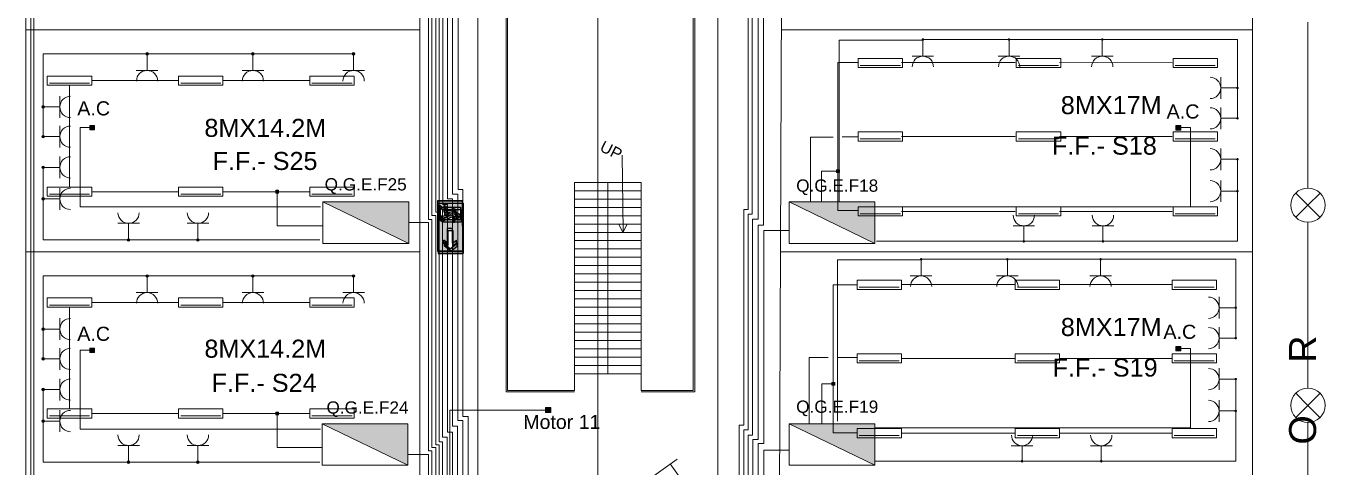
# Model space of a CAD drawing. Extents: x -17539 to 1421, y -3169 to 802964.
# Drawn here: x 319.72 to 366.54, y 312.41 to 328.31 of the extents above; entities that cross this region are included whole.
import ezdxf
from ezdxf.enums import TextEntityAlignment as Align

# ---------------------------------------------------------------- set-up
doc = ezdxf.new("R2010")
doc.units = 0
doc.header["$LTSCALE"] = 25
doc.header["$MEASUREMENT"] = 0
doc.layers.get('0').update_dxf_attribs({"lineweight": 9})
for name, color, linetype, lineweight in [('Iluminação', 10, 'Continuous', 9), ('Quadros', 50, 'Continuous', 9), ('www.cadblocksfree.com', 7, 'Continuous', 9)]:
    doc.layers.add(name, color=color, linetype=linetype, lineweight=lineweight)
doc.layers.add('Simbologia de Emergência', color=6, linetype='Continuous')
doc.layers.add('Tomadas', color=3, linetype='Continuous', lineweight=9, true_color=0x00f500)
doc.styles.add('ROMANS', font='arial.ttf')
doc.styles.get("Standard").update_dxf_attribs({"font": 'arial.ttf'})

# ---------------------------------------------------------------- blocks, each defined once
blk = doc.blocks.new('emergencia seta')
at = {"layer": 'Simbologia de Emergência'}
h = blk.add_hatch(color=98, dxfattribs=at)
h.paths.add_polyline_path([(1.001, 0.298), (0.094, 0.296), (-0.813, 0.294), (-0.811, -0.613), (1.003, -0.609)])
h.paths.add_polyline_path([(-0.131, -0.455), (-0.195, -0.52), (-0.649, -0.521), (-0.585, -0.456), (-0.585, -0.371), (-0.643, -0.371), (-0.595, -0.289), (-0.585, -0.289), (-0.587, 0.224), (-0.133, 0.225)], flags=16)
h.paths.add_polyline_path([(-0.372, -0.172, 0.038289), (-0.372, -0.171)], flags=0)
h.paths.add_polyline_path([(0.186, -0.248), (0.185, -0.067), (0.706, -0.066), (0.597, 0.07), (0.733, 0.07), (0.915, -0.156), (0.734, -0.383), (0.598, -0.383), (0.706, -0.247)], flags=16)
h.paths.add_polyline_path([(-0.349, 0.142, -1), (-0.221, 0.142, -1)], flags=0)
h.paths.add_polyline_path([(-0.188, -0.455), (-0.261, -0.455), (-0.291, -0.52), (-0.218, -0.52)], flags=16)
h.paths.add_polyline_path([(-0.3, -0.17, -0.215507), (-0.301, -0.11), (-0.263, -0.02), (-0.204, -0.069), (-0.132, -0.069), (-0.132, -0.021), (-0.187, -0.021), (-0.277, 0.054, 0.148058), (-0.294, 0.059), (-0.473, 0.059, 0.263654), (-0.498, 0.044), (-0.553, -0.048, 1), (-0.512, -0.072), (-0.462, 0.011), (-0.399, 0.011), (-0.454, -0.127, 0.095479), (-0.459, -0.154), (-0.459, -0.293), (-0.592, -0.294), (-0.635, -0.366), (-0.409, -0.366, 0.414214), (-0.386, -0.343), (-0.387, -0.173, -0.740976), (-0.372, -0.172), (-0.241, -0.446), (-0.169, -0.446)], flags=0)
for p, q in [((-0.813, 0.294), (1.001, 0.298)), ((-0.811, -0.613), (-0.813, 0.294)), ((1.001, 0.298), (1.003, -0.609)), ((1.001, 0.298), (1.001, 0.298)), ((1.001, 0.298), (1.003, -0.609)), ((1.001, 0.298), (1.001, 0.298))]:
    blk.add_line(p, q, dxfattribs=at)
at = {"layer": 'Simbologia de Emergência', "color": 7, "linetype": 'ByBlock', "lineweight": -2, "true_color": 0xffffff}
for p, q in [((1.001, 0.298), (-0.813, 0.294)), ((-0.813, 0.294), (-0.811, -0.613)), ((-0.587, 0.224), (-0.133, 0.225)), ((-0.587, 0.224), (-0.133, 0.225)), ((-0.587, 0.224), (-0.133, 0.225)), ((-0.585, -0.289), (-0.587, 0.224)), ((-0.585, -0.289), (-0.587, 0.224)), ((-0.585, -0.289), (-0.587, 0.224)), ((-0.498, 0.044), (-0.553, -0.048)), ((-0.498, 0.044), (-0.553, -0.048)), ((-0.498, 0.044), (-0.553, -0.048)), ((-0.512, -0.072), (-0.462, 0.011)), ((-0.512, -0.072), (-0.462, 0.011)), ((-0.512, -0.072), (-0.462, 0.011)), ((-0.294, 0.059), (-0.473, 0.059)), ((-0.294, 0.059), (-0.473, 0.059)), ((-0.294, 0.059), (-0.473, 0.059)), ((-0.462, 0.011), (-0.399, 0.011)), ((-0.462, 0.011), (-0.399, 0.011)), ((-0.462, 0.011), (-0.399, 0.011)), ((-0.399, 0.011), (-0.454, -0.127)), ((-0.399, 0.011), (-0.454, -0.127)), ((-0.399, 0.011), (-0.454, -0.127)), ((-0.349, 0.142), (-0.349, 0.142)), ((-0.277, 0.054), (-0.187, -0.021)), ((-0.277, 0.054), (-0.187, -0.021)), ((-0.187, -0.021), (-0.277, 0.054)), ((-0.133, 0.225), (-0.131, -0.455)), ((0.706, -0.066), (0.597, 0.07)), ((0.733, 0.07), (0.597, 0.07)), ((0.915, -0.156), (0.733, 0.07)), ((1.003, -0.609), (1.001, 0.298)), ((1.003, -0.609), (1.001, 0.298)), ((-0.585, -0.456), (-0.649, -0.521)), ((-0.585, -0.456), (-0.649, -0.521)), ((-0.649, -0.521), (-0.585, -0.456)), ((-0.595, -0.289), (-0.643, -0.371)), ((-0.595, -0.289), (-0.643, -0.371)), ((-0.643, -0.371), (-0.595, -0.289)), ((-0.585, -0.371), (-0.643, -0.371)), ((-0.585, -0.371), (-0.643, -0.371)), ((-0.585, -0.371), (-0.643, -0.371)), ((-0.592, -0.294), (-0.635, -0.366)), ((-0.592, -0.294), (-0.635, -0.366)), ((-0.592, -0.294), (-0.635, -0.366)), ((-0.409, -0.366), (-0.635, -0.366)), ((-0.409, -0.366), (-0.635, -0.366)), ((-0.635, -0.366), (-0.409, -0.366)), ((-0.585, -0.289), (-0.595, -0.289)), ((-0.585, -0.289), (-0.595, -0.289)), ((-0.595, -0.289), (-0.585, -0.289)), ((-0.459, -0.293), (-0.592, -0.294)), ((-0.459, -0.293), (-0.592, -0.294)), ((-0.459, -0.293), (-0.592, -0.294)), ((-0.585, -0.456), (-0.585, -0.371)), ((-0.585, -0.456), (-0.585, -0.371)), ((-0.585, -0.456), (-0.585, -0.371)), ((-0.459, -0.154), (-0.459, -0.293)), ((-0.459, -0.154), (-0.459, -0.293)), ((-0.459, -0.154), (-0.459, -0.293)), ((-0.387, -0.173), (-0.386, -0.343)), ((-0.387, -0.173), (-0.386, -0.343)), ((-0.386, -0.343), (-0.387, -0.173)), ((-0.372, -0.171), (-0.372, -0.172)), ((-0.372, -0.172), (-0.241, -0.446)), ((-0.372, -0.172), (-0.241, -0.446)), ((-0.372, -0.172), (-0.372, -0.172)), ((-0.372, -0.172), (-0.241, -0.446)), ((-0.263, -0.02), (-0.301, -0.11)), ((-0.263, -0.02), (-0.301, -0.11)), ((-0.301, -0.11), (-0.263, -0.02)), ((-0.3, -0.17), (-0.169, -0.446)), ((-0.3, -0.17), (-0.169, -0.446)), ((-0.169, -0.446), (-0.3, -0.17)), ((-0.291, -0.52), (-0.261, -0.455)), ((-0.291, -0.52), (-0.261, -0.455)), ((-0.261, -0.455), (-0.291, -0.52)), ((-0.263, -0.02), (-0.204, -0.069)), ((-0.263, -0.02), (-0.204, -0.069)), ((-0.263, -0.02), (-0.204, -0.069)), ((-0.263, -0.02), (-0.263, -0.02)), ((-0.188, -0.455), (-0.261, -0.455)), ((-0.188, -0.455), (-0.261, -0.455)), ((-0.188, -0.455), (-0.261, -0.455)), ((-0.169, -0.446), (-0.241, -0.446)), ((-0.169, -0.446), (-0.241, -0.446)), ((-0.241, -0.446), (-0.169, -0.446)), ((-0.218, -0.52), (-0.188, -0.455)), ((-0.218, -0.52), (-0.188, -0.455)), ((-0.218, -0.52), (-0.188, -0.455)), ((-0.204, -0.069), (-0.132, -0.069)), ((-0.204, -0.069), (-0.132, -0.069)), ((-0.204, -0.069), (-0.132, -0.069)), ((-0.131, -0.455), (-0.195, -0.52)), ((-0.131, -0.455), (-0.195, -0.52)), ((-0.131, -0.455), (-0.195, -0.52)), ((-0.188, -0.455), (-0.188, -0.455)), ((-0.187, -0.021), (-0.132, -0.021)), ((-0.187, -0.021), (-0.132, -0.021)), ((-0.132, -0.021), (-0.187, -0.021)), ((-0.132, -0.069), (-0.132, -0.021)), ((-0.131, -0.455), (-0.131, -0.455)), ((0.706, -0.066), (0.185, -0.067)), ((0.185, -0.067), (0.186, -0.248)), ((0.706, -0.247), (0.186, -0.248)), ((0.706, -0.247), (0.598, -0.383)), ((0.734, -0.383), (0.598, -0.383)), ((0.915, -0.156), (0.734, -0.383)), ((-0.811, -0.613), (1.003, -0.609)), ((-0.195, -0.52), (-0.649, -0.521)), ((-0.291, -0.52), (-0.218, -0.52))]:
    blk.add_line(p, q, dxfattribs=at)
blk.add_circle((-0.285, 0.142), 0.0645, dxfattribs=at)
blk.add_circle((-0.285, 0.142), 0.0645, dxfattribs=at)
for centre, radius, start, end in [((-0.473, 0.029), 0.0296, 90.1318, 149.2124), ((-0.473, 0.029), 0.0296, 90.1318, 149.2123), ((-0.473, 0.029), 0.0296, 90.1318, 149.2123), ((-0.285, 0.142), 0.0645, 0.1318, 180.1318), ((-0.285, 0.142), 0.0645, 180.1318, 0.1318), ((-0.294, 0.03), 0.0296, 56.444, 90.1318), ((-0.294, 0.03), 0.0296, 56.4442, 90.1318), ((-0.294, 0.03), 0.0296, 56.4442, 90.1318), ((-0.532, -0.06), 0.024, 149.2124, 329.2124), ((-0.532, -0.06), 0.024, 149.2123, 329.2123), ((-0.532, -0.06), 0.024, 149.2123, 329.2123), ((-0.387, -0.154), 0.0726, 158.3161, 180.1318), ((-0.387, -0.154), 0.0726, 158.3158, 180.1318), ((-0.387, -0.154), 0.0726, 158.3158, 180.1318), ((-0.409, -0.343), 0.0227, 270.1318, 0.1318), ((-0.409, -0.343), 0.0227, 270.1318, 0.1318), ((-0.409, -0.343), 0.0227, 270.1318, 0.1318), ((-0.379, -0.174), 0.00779, 21.0343, 167.1846), ((-0.379, -0.174), 0.00779, 21.0343, 167.1846), ((-0.379, -0.174), 0.00779, 21.0343, 167.1846), ((-0.379, -0.174), 0.00779, 21.0343, 29.8052), ((-0.234, -0.138), 0.0726, 156.7728, 205.4198), ((-0.234, -0.138), 0.0726, 156.7731, 205.4198), ((-0.234, -0.138), 0.0726, 156.7731, 205.4198)]:
    blk.add_arc(centre, radius, start, end, dxfattribs=at)
blk = doc.blocks.new('quadro eletrico')
h = blk.add_hatch(color=256)
h.dxf.hatch_style = 1
h.paths.add_polyline_path([(1.839, -0.788), (-1.457, 0.809), (-1.457, -0.788)])
blk.add_line((-1.457, 0.809), (1.839, -0.788))
blk.add_lwpolyline([(-1.457, 0.809), (1.839, 0.809), (1.839, -0.788), (-1.457, -0.788)], close=True)
blk = doc.blocks.new('Quadro')
at = {"xscale": 0.6593095434044552, "yscale": 0.6593095434044552, "zscale": 0.6593095434044552}
blk.add_blockref('quadro eletrico', (-0.091, 0.017), dxfattribs=at)
blk = doc.blocks.new('Tomada')
for p, q in [((0, 0), (-0.975, 0)), ((0, 0.632), (0, 0)), ((0, 0), (0, -0.632))]:
    blk.add_line(p, q)
blk.add_arc((0.622, 0), 0.622, 90, 270)
blk = doc.blocks.new('Iluminárias 1')
at = {"layer": 'Iluminação'}
blk.add_line((0.079, 0.079), (1.521, 0.079), dxfattribs=at)
blk.add_lwpolyline([(0, 0), (1.6, 0), (1.6, 0.332), (0, 0.332)], close=True, dxfattribs=at)
blk = doc.blocks.new('Ponto de Luz')
for q in [(-0.438, -0.436), (-0.437, 0.437), (0.438, 0.436), (0.437, -0.437)]:
    blk.add_line((0, 0), q)
blk.add_circle((0, 0), 0.618)
blk = doc.blocks.new('Caixa de Derivação')
at = {"layer": 'Iluminação'}
h = blk.add_hatch(color=256, dxfattribs=at)
h.dxf.hatch_style = 1
h.paths.add_polyline_path([(0.052, 0.051), (-0.048, 0.051), (-0.048, -0.049), (0.052, -0.049)])
blk.add_lwpolyline([(-0.048, 0.051), (0.052, 0.051), (0.052, -0.049), (-0.048, -0.049)], close=True, dxfattribs=at)

msp = doc.modelspace()

# ---------------------------------------------------------------- hatches: boundary and pattern name
at = {"layer": 'Tomadas'}
h = msp.add_hatch(color=256, dxfattribs=at)
h.dxf.hatch_style = 1
h.paths.add_polyline_path([(352.091, 327.823, 1), (351.998, 327.823, 1)])
h = msp.add_hatch(color=256, dxfattribs=at)
h.dxf.hatch_style = 1
h.paths.add_polyline_path([(355.199, 327.823, 1), (355.106, 327.823, 1)])
h = msp.add_hatch(color=256, dxfattribs=at)
h.dxf.hatch_style = 1
h.paths.add_polyline_path([(358.559, 327.823, 1), (358.466, 327.823, 1)])
h = msp.add_hatch(color=256, dxfattribs=at)
h.dxf.hatch_style = 1
h.paths.add_polyline_path([(324.087, 327.261, -1), (324.087, 327.354, -1)])
h = msp.add_hatch(color=256, dxfattribs=at)
h.dxf.hatch_style = 1
h.paths.add_polyline_path([(324.087, 327.261, -1), (324.087, 327.354, -1)])
h = msp.add_hatch(color=256, dxfattribs=at)
h.dxf.hatch_style = 1
h.paths.add_polyline_path([(324.087, 327.261, -1), (324.087, 327.354, -1)])
h = msp.add_hatch(color=256, dxfattribs=at)
h.dxf.hatch_style = 1
h.paths.add_polyline_path([(324.087, 327.261, -1), (324.087, 327.354, -1)])
h = msp.add_hatch(color=256, dxfattribs=at)
h.dxf.hatch_style = 1
h.paths.add_polyline_path([(327.898, 327.354, -1), (327.898, 327.261, -1)])
h = msp.add_hatch(color=256, dxfattribs=at)
h.dxf.hatch_style = 1
h.paths.add_polyline_path([(331.529, 327.261, -1), (331.529, 327.354, -1)])
h = msp.add_hatch(color=256, dxfattribs=at)
h.dxf.hatch_style = 1
h.paths.add_polyline_path([(331.529, 327.261, -1), (331.529, 327.354, -1)])
h = msp.add_hatch(color=256, dxfattribs=at)
h.dxf.hatch_style = 1
h.paths.add_polyline_path([(331.529, 327.261, -1), (331.529, 327.354, -1)])
h = msp.add_hatch(color=256, dxfattribs=at)
h.dxf.hatch_style = 1
h.paths.add_polyline_path([(331.529, 327.261, -1), (331.529, 327.354, -1)])
h = msp.add_hatch(color=256, dxfattribs=at)
h.dxf.hatch_style = 1
h.paths.add_polyline_path([(363.43, 326.077, 1), (363.337, 326.077, 1)])
h = msp.add_hatch(color=256, dxfattribs=at)
h.dxf.hatch_style = 1
h.paths.add_polyline_path([(320.34, 325.345, -1), (320.34, 325.438, -1)])
h = msp.add_hatch(color=256, dxfattribs=at)
h.dxf.hatch_style = 1
h.paths.add_polyline_path([(320.34, 325.345, -1), (320.34, 325.438, -1)])
h = msp.add_hatch(color=256, dxfattribs=at)
h.dxf.hatch_style = 1
h.paths.add_polyline_path([(320.34, 325.345, -1), (320.34, 325.438, -1)])
h = msp.add_hatch(color=256, dxfattribs=at)
h.dxf.hatch_style = 1
h.paths.add_polyline_path([(320.34, 325.345, -1), (320.34, 325.438, -1)])
h = msp.add_hatch(color=256, dxfattribs=at)
h.dxf.hatch_style = 1
h.paths.add_polyline_path([(363.43, 324.98, 1), (363.337, 324.98, 1)])
h = msp.add_hatch(color=256, dxfattribs=at)
h.dxf.hatch_style = 1
h.paths.add_polyline_path([(322.022, 324.718), (322.022, 324.561), (322.196, 324.561), (322.196, 324.718)])
h = msp.add_hatch(color=256, dxfattribs=at)
h.dxf.hatch_style = 1
h.paths.add_polyline_path([(322.022, 324.718), (322.022, 324.561), (322.196, 324.561), (322.196, 324.718)])
h = msp.add_hatch(color=256, dxfattribs=at)
h.dxf.hatch_style = 1
h.paths.add_polyline_path([(361.168, 324.716), (361.168, 324.559), (361.342, 324.559), (361.342, 324.716)])
h = msp.add_hatch(color=256, dxfattribs=at)
h.dxf.hatch_style = 1
h.paths.add_polyline_path([(361.168, 324.716), (361.168, 324.559), (361.342, 324.559), (361.342, 324.716)])
h = msp.add_hatch(color=256, dxfattribs=at)
h.dxf.hatch_style = 1
h.paths.add_polyline_path([(320.34, 324.272, -1), (320.34, 324.366, -1)])
h = msp.add_hatch(color=256, dxfattribs=at)
h.dxf.hatch_style = 1
h.paths.add_polyline_path([(320.34, 324.272, -1), (320.34, 324.366, -1)])
h = msp.add_hatch(color=256, dxfattribs=at)
h.dxf.hatch_style = 1
h.paths.add_polyline_path([(320.34, 324.272, -1), (320.34, 324.366, -1)])
h = msp.add_hatch(color=256, dxfattribs=at)
h.dxf.hatch_style = 1
h.paths.add_polyline_path([(320.34, 324.272, -1), (320.34, 324.366, -1)])
h = msp.add_hatch(color=256, dxfattribs=at)
h.dxf.hatch_style = 1
h.paths.add_polyline_path([(363.43, 323.503, 1), (363.337, 323.503, 1)])
h = msp.add_hatch(color=256, dxfattribs=at)
h.dxf.hatch_style = 1
h.paths.add_polyline_path([(320.34, 323.165, -1), (320.34, 323.258, -1)])
h = msp.add_hatch(color=256, dxfattribs=at)
h.dxf.hatch_style = 1
h.paths.add_polyline_path([(320.34, 323.165, -1), (320.34, 323.258, -1)])
h = msp.add_hatch(color=256, dxfattribs=at)
h.dxf.hatch_style = 1
h.paths.add_polyline_path([(320.34, 323.165, -1), (320.34, 323.258, -1)])
h = msp.add_hatch(color=256, dxfattribs=at)
h.dxf.hatch_style = 1
h.paths.add_polyline_path([(320.34, 323.165, -1), (320.34, 323.258, -1)])
h = msp.add_hatch(color=256, dxfattribs=at)
h.dxf.hatch_style = 1
h.paths.add_polyline_path([(320.34, 322.029, -1), (320.34, 322.122, -1)])
h = msp.add_hatch(color=256, dxfattribs=at)
h.dxf.hatch_style = 1
h.paths.add_polyline_path([(320.34, 322.029, -1), (320.34, 322.122, -1)])
h = msp.add_hatch(color=256, dxfattribs=at)
h.dxf.hatch_style = 1
h.paths.add_polyline_path([(320.34, 322.029, -1), (320.34, 322.122, -1)])
h = msp.add_hatch(color=256, dxfattribs=at)
h.dxf.hatch_style = 1
h.paths.add_polyline_path([(320.34, 322.029, -1), (320.34, 322.122, -1)])
h = msp.add_hatch(color=256, dxfattribs=at)
h.dxf.hatch_style = 1
h.paths.add_polyline_path([(363.43, 322.354, 1), (363.337, 322.354, 1)])
h = msp.add_hatch(color=256, dxfattribs=at)
h.dxf.hatch_style = 1
h.paths.add_polyline_path([(323.417, 320.546, -1), (323.417, 320.639, -1)])
h = msp.add_hatch(color=256, dxfattribs=at)
h.dxf.hatch_style = 1
h.paths.add_polyline_path([(323.417, 320.546, -1), (323.417, 320.639, -1)])
h = msp.add_hatch(color=256, dxfattribs=at)
h.dxf.hatch_style = 1
h.paths.add_polyline_path([(323.417, 320.546, -1), (323.417, 320.639, -1)])
h = msp.add_hatch(color=256, dxfattribs=at)
h.dxf.hatch_style = 1
h.paths.add_polyline_path([(323.417, 320.546, -1), (323.417, 320.639, -1)])
h = msp.add_hatch(color=256, dxfattribs=at)
h.dxf.hatch_style = 1
h.paths.add_polyline_path([(325.918, 320.546, -1), (325.918, 320.639, -1)])
h = msp.add_hatch(color=256, dxfattribs=at)
h.dxf.hatch_style = 1
h.paths.add_polyline_path([(325.918, 320.546, -1), (325.918, 320.639, -1)])
h = msp.add_hatch(color=256, dxfattribs=at)
h.dxf.hatch_style = 1
h.paths.add_polyline_path([(325.918, 320.546, -1), (325.918, 320.639, -1)])
h = msp.add_hatch(color=256, dxfattribs=at)
h.dxf.hatch_style = 1
h.paths.add_polyline_path([(325.918, 320.546, -1), (325.918, 320.639, -1)])
h = msp.add_hatch(color=256, dxfattribs=at)
h.dxf.hatch_style = 1
h.paths.add_polyline_path([(355.73, 320.545, 1), (355.637, 320.545, 1)])
h = msp.add_hatch(color=256, dxfattribs=at)
h.dxf.hatch_style = 1
h.paths.add_polyline_path([(358.583, 320.545, 1), (358.489, 320.545, 1)])
h = msp.add_hatch(color=256, dxfattribs=at)
h.dxf.hatch_style = 1
h.paths.add_polyline_path([(352.029, 319.897, 1), (351.936, 319.897, 1)])
h = msp.add_hatch(color=256, dxfattribs=at)
h.dxf.hatch_style = 1
h.paths.add_polyline_path([(355.137, 319.897, 1), (355.044, 319.897, 1)])
h = msp.add_hatch(color=256, dxfattribs=at)
h.dxf.hatch_style = 1
h.paths.add_polyline_path([(358.497, 319.897, 1), (358.404, 319.897, 1)])
h = msp.add_hatch(color=256, dxfattribs=at)
h.dxf.hatch_style = 1
h.paths.add_polyline_path([(324.087, 319.249, -1), (324.087, 319.342, -1)])
h = msp.add_hatch(color=256, dxfattribs=at)
h.dxf.hatch_style = 1
h.paths.add_polyline_path([(324.087, 319.249, -1), (324.087, 319.342, -1)])
h = msp.add_hatch(color=256, dxfattribs=at)
h.dxf.hatch_style = 1
h.paths.add_polyline_path([(324.087, 319.249, -1), (324.087, 319.342, -1)])
h = msp.add_hatch(color=256, dxfattribs=at)
h.dxf.hatch_style = 1
h.paths.add_polyline_path([(324.087, 319.249, -1), (324.087, 319.342, -1)])
h = msp.add_hatch(color=256, dxfattribs=at)
h.dxf.hatch_style = 1
h.paths.add_polyline_path([(327.898, 319.342, -1), (327.898, 319.249, -1)])
h = msp.add_hatch(color=256, dxfattribs=at)
h.dxf.hatch_style = 1
h.paths.add_polyline_path([(331.529, 319.249, -1), (331.529, 319.342, -1)])
h = msp.add_hatch(color=256, dxfattribs=at)
h.dxf.hatch_style = 1
h.paths.add_polyline_path([(331.529, 319.249, -1), (331.529, 319.342, -1)])
h = msp.add_hatch(color=256, dxfattribs=at)
h.dxf.hatch_style = 1
h.paths.add_polyline_path([(331.529, 319.249, -1), (331.529, 319.342, -1)])
h = msp.add_hatch(color=256, dxfattribs=at)
h.dxf.hatch_style = 1
h.paths.add_polyline_path([(331.529, 319.249, -1), (331.529, 319.342, -1)])
h = msp.add_hatch(color=256, dxfattribs=at)
h.dxf.hatch_style = 1
h.paths.add_polyline_path([(363.368, 318.151, 1), (363.275, 318.151, 1)])
h = msp.add_hatch(color=256, dxfattribs=at)
h.dxf.hatch_style = 1
h.paths.add_polyline_path([(320.34, 317.333, -1), (320.34, 317.426, -1)])
h = msp.add_hatch(color=256, dxfattribs=at)
h.dxf.hatch_style = 1
h.paths.add_polyline_path([(320.34, 317.333, -1), (320.34, 317.426, -1)])
h = msp.add_hatch(color=256, dxfattribs=at)
h.dxf.hatch_style = 1
h.paths.add_polyline_path([(320.34, 317.333, -1), (320.34, 317.426, -1)])
h = msp.add_hatch(color=256, dxfattribs=at)
h.dxf.hatch_style = 1
h.paths.add_polyline_path([(320.34, 317.333, -1), (320.34, 317.426, -1)])
h = msp.add_hatch(color=256, dxfattribs=at)
h.dxf.hatch_style = 1
h.paths.add_polyline_path([(363.368, 317.055, 1), (363.275, 317.055, 1)])
h = msp.add_hatch(color=256, dxfattribs=at)
h.dxf.hatch_style = 1
h.paths.add_polyline_path([(322.022, 316.696), (322.022, 316.54), (322.196, 316.54), (322.196, 316.696)])
h = msp.add_hatch(color=256, dxfattribs=at)
h.dxf.hatch_style = 1
h.paths.add_polyline_path([(322.022, 316.696), (322.022, 316.54), (322.196, 316.54), (322.196, 316.696)])
h = msp.add_hatch(color=256, dxfattribs=at)
h.dxf.hatch_style = 1
h.paths.add_polyline_path([(361.168, 316.75), (361.168, 316.593), (361.342, 316.593), (361.342, 316.75)])
h = msp.add_hatch(color=256, dxfattribs=at)
h.dxf.hatch_style = 1
h.paths.add_polyline_path([(361.168, 316.75), (361.168, 316.593), (361.342, 316.593), (361.342, 316.75)])
h = msp.add_hatch(color=256, dxfattribs=at)
h.dxf.hatch_style = 1
h.paths.add_polyline_path([(320.34, 316.26, -1), (320.34, 316.353, -1)])
h = msp.add_hatch(color=256, dxfattribs=at)
h.dxf.hatch_style = 1
h.paths.add_polyline_path([(320.34, 316.26, -1), (320.34, 316.353, -1)])
h = msp.add_hatch(color=256, dxfattribs=at)
h.dxf.hatch_style = 1
h.paths.add_polyline_path([(320.34, 316.26, -1), (320.34, 316.353, -1)])
h = msp.add_hatch(color=256, dxfattribs=at)
h.dxf.hatch_style = 1
h.paths.add_polyline_path([(320.34, 316.26, -1), (320.34, 316.353, -1)])
h = msp.add_hatch(color=256, dxfattribs=at)
h.dxf.hatch_style = 1
h.paths.add_polyline_path([(363.368, 315.577, 1), (363.275, 315.577, 1)])
h = msp.add_hatch(color=256, dxfattribs=at)
h.dxf.hatch_style = 1
h.paths.add_polyline_path([(320.34, 315.153, -1), (320.34, 315.246, -1)])
h = msp.add_hatch(color=256, dxfattribs=at)
h.dxf.hatch_style = 1
h.paths.add_polyline_path([(320.34, 315.153, -1), (320.34, 315.246, -1)])
h = msp.add_hatch(color=256, dxfattribs=at)
h.dxf.hatch_style = 1
h.paths.add_polyline_path([(320.34, 315.153, -1), (320.34, 315.246, -1)])
h = msp.add_hatch(color=256, dxfattribs=at)
h.dxf.hatch_style = 1
h.paths.add_polyline_path([(320.34, 315.153, -1), (320.34, 315.246, -1)])
h = msp.add_hatch(color=256, dxfattribs=at)
h.dxf.hatch_style = 1
h.paths.add_polyline_path([(338.439, 314.559), (338.439, 314.379), (338.639, 314.379), (338.639, 314.559)])
h = msp.add_hatch(color=256, dxfattribs=at)
h.dxf.hatch_style = 1
h.paths.add_polyline_path([(363.368, 314.428, 1), (363.275, 314.428, 1)])
h = msp.add_hatch(color=256, dxfattribs=at)
h.dxf.hatch_style = 1
h.paths.add_polyline_path([(320.34, 314.017, -1), (320.34, 314.11, -1)])
h = msp.add_hatch(color=256, dxfattribs=at)
h.dxf.hatch_style = 1
h.paths.add_polyline_path([(320.34, 314.017, -1), (320.34, 314.11, -1)])
h = msp.add_hatch(color=256, dxfattribs=at)
h.dxf.hatch_style = 1
h.paths.add_polyline_path([(320.34, 314.017, -1), (320.34, 314.11, -1)])
h = msp.add_hatch(color=256, dxfattribs=at)
h.dxf.hatch_style = 1
h.paths.add_polyline_path([(320.34, 314.017, -1), (320.34, 314.11, -1)])
h = msp.add_hatch(color=256, dxfattribs=at)
h.dxf.hatch_style = 1
h.paths.add_polyline_path([(323.417, 312.534, -1), (323.417, 312.627, -1)])
h = msp.add_hatch(color=256, dxfattribs=at)
h.dxf.hatch_style = 1
h.paths.add_polyline_path([(323.417, 312.534, -1), (323.417, 312.627, -1)])
h = msp.add_hatch(color=256, dxfattribs=at)
h.dxf.hatch_style = 1
h.paths.add_polyline_path([(323.417, 312.534, -1), (323.417, 312.627, -1)])
h = msp.add_hatch(color=256, dxfattribs=at)
h.dxf.hatch_style = 1
h.paths.add_polyline_path([(323.417, 312.534, -1), (323.417, 312.627, -1)])
h = msp.add_hatch(color=256, dxfattribs=at)
h.dxf.hatch_style = 1
h.paths.add_polyline_path([(325.918, 312.534, -1), (325.918, 312.627, -1)])
h = msp.add_hatch(color=256, dxfattribs=at)
h.dxf.hatch_style = 1
h.paths.add_polyline_path([(325.918, 312.534, -1), (325.918, 312.627, -1)])
h = msp.add_hatch(color=256, dxfattribs=at)
h.dxf.hatch_style = 1
h.paths.add_polyline_path([(325.918, 312.534, -1), (325.918, 312.627, -1)])
h = msp.add_hatch(color=256, dxfattribs=at)
h.dxf.hatch_style = 1
h.paths.add_polyline_path([(325.918, 312.534, -1), (325.918, 312.627, -1)])
h = msp.add_hatch(color=256, dxfattribs=at)
h.dxf.hatch_style = 1
h.paths.add_polyline_path([(355.668, 312.619, 1), (355.575, 312.619, 1)])
h = msp.add_hatch(color=256, dxfattribs=at)
h.dxf.hatch_style = 1
h.paths.add_polyline_path([(358.52, 312.619, 1), (358.427, 312.619, 1)])

# ---------------------------------------------------------------- linework, layer by layer
at = {"layer": 'Iluminação'}
for p, q in [((319.892, 351.74), (319.892, 286.789)), ((320.008, 351.648), (320.008, 286.936)), ((336, 308.907), (336, 328.77)), ((340.33, 308.907), (340.33, 328.77)), ((344.66, 308.907), (344.66, 328.77)), ((365.921, 322.467), (365.921, 328.451)), ((348.983, 321.652), (348.983, 326.989)), ((348.983, 326.989), (349.712, 326.989)), ((355.375, 326.993), (351.275, 326.993)), ((361.025, 326.984), (356.975, 326.993)), ((322.09, 326.341), (325.22, 326.341)), ((326.82, 326.341), (329.95, 326.341)), ((321.286, 322.502), (321.286, 326.17)), ((348.103, 324.303), (347.998, 324.303)), ((347.998, 324.303), (347.998, 321.968)), ((348.808, 324.303), (348.103, 324.303)), ((349.712, 324.311), (349.137, 324.311)), ((355.375, 324.319), (351.275, 324.319)), ((361.025, 324.319), (356.975, 324.319)), ((348.983, 323.078), (348.39, 323.078)), ((348.39, 323.078), (348.39, 321.968)), ((325.22, 322.335), (322.09, 322.335)), ((329.95, 322.335), (326.82, 322.335)), ((328.773, 321.108), (328.773, 322.335)), ((328.773, 322.335), (329.95, 322.335)), ((349.712, 321.652), (348.983, 321.652)), ((351.275, 321.622), (355.375, 321.622)), ((356.975, 321.622), (361.025, 321.622)), ((365.921, 315.247), (365.921, 321.231)), ((330.425, 321.108), (328.773, 321.108)), ((348.815, 313.644), (348.815, 318.98)), ((348.815, 318.98), (349.675, 318.98)), ((355.375, 318.993), (351.275, 318.993)), ((361.025, 318.984), (356.975, 318.993)), ((321.286, 314.502), (321.286, 318.17)), ((322.09, 318.341), (325.22, 318.341)), ((326.82, 318.341), (329.95, 318.341)), ((348.628, 316.355), (347.95, 316.355)), ((347.95, 316.355), (347.95, 313.968)), ((349.675, 316.355), (348.98, 316.355)), ((355.375, 316.319), (351.275, 316.319)), ((361.025, 316.319), (356.975, 316.319)), ((348.4, 313.968), (348.4, 315.408)), ((348.4, 315.408), (348.815, 315.408)), ((325.22, 314.335), (322.09, 314.335)), ((329.95, 314.335), (326.82, 314.335)), ((328.773, 313.108), (328.773, 314.335)), ((328.773, 314.335), (329.95, 314.335)), ((365.921, 308.027), (365.921, 314.011)), ((349.675, 313.644), (348.815, 313.644)), ((351.275, 313.622), (355.375, 313.622)), ((356.975, 313.622), (361.025, 313.622)), ((330.394, 313.108), (328.773, 313.108))]:
    msp.add_line(p, q, dxfattribs=at)
at = {"layer": 'Quadros'}
for p, q in [((335.096, 322.248), (335.096, 329.791)), ((335.291, 322.418), (335.291, 329.954)), ((345.743, 321.692), (345.743, 329.634)), ((334.497, 321.596), (334.497, 329.165)), ((334.617, 321.707), (334.617, 329.302)), ((334.743, 321.869), (334.743, 329.432)), ((334.912, 322.08), (334.912, 329.598)), ((345.887, 321.523), (345.887, 329.48)), ((346.104, 321.342), (346.104, 329.194)), ((334.228, 321.335), (334.228, 328.908)), ((334.343, 321.479), (334.343, 329.024)), ((346.304, 321.125), (346.304, 328.98)), ((335.288, 322.248), (335.096, 322.248)), ((335.288, 314.087), (335.288, 322.248)), ((335.467, 322.418), (335.291, 322.418)), ((335.467, 314.227), (335.467, 322.418)), ((334.736, 321.707), (334.617, 321.707)), ((334.736, 313.587), (334.736, 321.707)), ((334.91, 321.869), (334.743, 321.869)), ((334.91, 313.666), (334.91, 321.869)), ((335.097, 322.08), (334.912, 322.08)), ((335.097, 313.878), (335.097, 322.08)), ((345.587, 313.915), (345.587, 321.692)), ((345.587, 321.692), (345.743, 321.692)), ((334.142, 321.222), (333.517, 321.222)), ((334.142, 321.222), (334.23, 321.222)), ((334.346, 321.335), (334.228, 321.335)), ((334.23, 312.991), (334.23, 321.222)), ((334.492, 321.479), (334.343, 321.479)), ((334.346, 313.113), (334.346, 321.335)), ((334.492, 313.208), (334.492, 321.479)), ((334.617, 321.596), (334.497, 321.596)), ((334.617, 313.317), (334.617, 321.596)), ((345.745, 313.744), (345.745, 321.523)), ((345.745, 321.523), (345.887, 321.523)), ((345.9, 313.553), (345.9, 321.342)), ((345.9, 321.342), (346.104, 321.342)), ((346.106, 313.403), (346.106, 321.125)), ((346.106, 321.125), (346.304, 321.125)), ((346.313, 313.255), (346.313, 320.936)), ((346.313, 320.936), (347.221, 320.936)), ((335.657, 314.227), (335.467, 314.227)), ((335.657, 306.293), (335.657, 314.227)), ((335.277, 313.878), (335.097, 313.878)), ((335.277, 305.979), (335.277, 313.878)), ((335.469, 314.087), (335.288, 314.087)), ((335.469, 306.123), (335.469, 314.087)), ((345.429, 306.154), (345.429, 313.915)), ((345.429, 313.915), (345.587, 313.915)), ((345.593, 305.983), (345.593, 313.744)), ((345.593, 313.744), (345.745, 313.744)), ((334.736, 313.317), (334.617, 313.317)), ((334.735, 313.48), (334.736, 313.587)), ((334.904, 313.48), (334.735, 313.48)), ((334.743, 305.686), (334.736, 313.317)), ((334.904, 305.619), (334.904, 313.48)), ((335.087, 313.666), (334.91, 313.666)), ((335.087, 305.77), (335.087, 313.666)), ((345.752, 305.81), (345.752, 313.553)), ((345.752, 313.553), (345.9, 313.553)), ((345.912, 313.337), (345.912, 313.403)), ((345.912, 313.403), (346.106, 313.403)), ((345.912, 305.672), (345.912, 313.337)), ((346.106, 305.507), (346.106, 313.255)), ((346.106, 313.255), (346.313, 313.255)), ((333.487, 312.86), (334.23, 312.86)), ((334.215, 305.024), (334.23, 312.86)), ((334.346, 312.991), (334.23, 312.991)), ((334.489, 313.113), (334.346, 313.113)), ((334.346, 305.152), (334.346, 312.991)), ((334.489, 305.262), (334.489, 313.113)), ((334.618, 313.208), (334.492, 313.208)), ((334.618, 305.354), (334.618, 313.208)), ((346.317, 305.265), (346.317, 313.01)), ((346.317, 313.01), (347.221, 313.01))]:
    msp.add_line(p, q, dxfattribs=at)
at = {"layer": 'Tomadas'}
for p, q in [((349.033, 321.982), (349.033, 327.8)), ((349.033, 327.8), (352.04, 327.8)), ((363.384, 327.823), (352.045, 327.823)), ((363.384, 324.983), (363.384, 327.823)), ((320.34, 327.307), (331.529, 327.307)), ((320.34, 327.307), (320.34, 324.312)), ((321.679, 321.792), (321.679, 324.646)), ((321.679, 324.646), (322.095, 324.646)), ((361.685, 324.644), (361.269, 324.644)), ((361.685, 321.79), (361.685, 324.644)), ((320.34, 320.593), (320.34, 323.211)), ((320.34, 320.593), (320.34, 323.211)), ((320.34, 320.593), (320.34, 323.211)), ((320.34, 320.593), (320.34, 323.211)), ((363.384, 320.545), (363.384, 323.482)), ((330.336, 321.792), (321.679, 321.792)), ((350.304, 321.79), (361.685, 321.79)), ((328.084, 320.593), (320.34, 320.593)), ((328.084, 320.593), (320.34, 320.593)), ((328.084, 320.593), (320.34, 320.593)), ((330.314, 320.593), (320.34, 320.593)), ((350.379, 320.545), (363.384, 320.545)), ((348.971, 314.056), (348.971, 319.874)), ((348.971, 319.874), (351.977, 319.874)), ((363.322, 319.897), (351.982, 319.897)), ((363.322, 317.057), (363.322, 319.897)), ((320.34, 319.295), (331.529, 319.295)), ((320.34, 319.295), (320.34, 316.3)), ((321.679, 313.77), (321.679, 316.624)), ((321.679, 316.624), (322.095, 316.624)), ((361.685, 316.677), (361.269, 316.677)), ((361.685, 313.824), (361.685, 316.677)), ((363.322, 312.619), (363.322, 315.556)), ((320.34, 312.581), (320.34, 315.199)), ((320.34, 312.581), (320.34, 315.199)), ((320.34, 312.581), (320.34, 315.199)), ((320.34, 312.581), (320.34, 315.199)), ((338.511, 314.461), (334.993, 314.461)), ((334.993, 314.461), (334.993, 295.083)), ((330.336, 313.77), (321.679, 313.77)), ((350.304, 313.824), (361.685, 313.824)), ((328.084, 312.581), (320.34, 312.581)), ((328.084, 312.581), (320.34, 312.581)), ((328.084, 312.581), (320.34, 312.581)), ((330.314, 312.581), (320.34, 312.581)), ((350.317, 312.619), (363.322, 312.619))]:
    msp.add_line(p, q, dxfattribs=at)
for points in [[(322.022, 324.718), (322.196, 324.718), (322.196, 324.561), (322.022, 324.561)], [(322.022, 324.718), (322.196, 324.718), (322.196, 324.561), (322.022, 324.561)], [(361.342, 324.716), (361.168, 324.716), (361.168, 324.559), (361.342, 324.559)], [(361.342, 324.716), (361.168, 324.716), (361.168, 324.559), (361.342, 324.559)], [(322.022, 316.696), (322.196, 316.696), (322.196, 316.54), (322.022, 316.54)], [(322.022, 316.696), (322.196, 316.696), (322.196, 316.54), (322.022, 316.54)], [(361.342, 316.75), (361.168, 316.75), (361.168, 316.593), (361.342, 316.593)], [(361.342, 316.75), (361.168, 316.75), (361.168, 316.593), (361.342, 316.593)], [(338.439, 314.559), (338.639, 314.559), (338.639, 314.379), (338.439, 314.379)]]:
    msp.add_lwpolyline(points, close=True, dxfattribs=at)
for centre in [(324.087, 327.307), (324.087, 327.307), (324.087, 327.307), (324.087, 327.307), (327.898, 327.307), (331.529, 327.307), (331.529, 327.307), (331.529, 327.307), (331.529, 327.307), (320.34, 325.391), (320.34, 325.391), (320.34, 325.391), (320.34, 325.391), (320.34, 324.319), (320.34, 324.319), (320.34, 324.319), (320.34, 324.319), (320.34, 323.212), (320.34, 323.212), (320.34, 323.212), (320.34, 323.212), (320.34, 322.076), (320.34, 322.076), (320.34, 322.076), (320.34, 322.076), (323.417, 320.593), (323.417, 320.593), (323.417, 320.593), (323.417, 320.593), (325.918, 320.593), (325.918, 320.593), (325.918, 320.593), (325.918, 320.593), (324.087, 319.295), (324.087, 319.295), (324.087, 319.295), (324.087, 319.295), (327.898, 319.295), (331.529, 319.295), (331.529, 319.295), (331.529, 319.295), (331.529, 319.295), (320.34, 317.379), (320.34, 317.379), (320.34, 317.379), (320.34, 317.379), (320.34, 316.307), (320.34, 316.307), (320.34, 316.307), (320.34, 316.307), (320.34, 315.2), (320.34, 315.2), (320.34, 315.2), (320.34, 315.2), (320.34, 314.064), (320.34, 314.064), (320.34, 314.064), (320.34, 314.064), (323.417, 312.581), (323.417, 312.581), (323.417, 312.581), (323.417, 312.581), (325.918, 312.581), (325.918, 312.581), (325.918, 312.581), (325.918, 312.581)]:
    msp.add_circle(centre, 0.0466, dxfattribs=at)
at = {"layer": 'www.cadblocksfree.com'}
for p, q in [((319.721, 266.169), (319.721, 411.369)), ((337.021, 315.119), (337.021, 373.1)), ((337.071, 315.169), (337.071, 372.852)), ((343.771, 365.313), (343.771, 315.169)), ((343.821, 365.342), (343.821, 315.119)), ((347.108, 363.677), (346.809, 296.169)), ((363.921, 363.634), (363.921, 266.169)), ((333.921, 296.169), (333.921, 344.169)), ((333.921, 328.169), (319.721, 328.169)), ((319.721, 328.169), (319.721, 326.217)), ((319.721, 328.169), (321.267, 328.169)), ((363.921, 328.169), (346.958, 328.169)), ((341.245, 320.927), (341.21, 323.654)), ((339.489, 322.669), (339.489, 315.169)), ((341.889, 322.669), (339.489, 322.669)), ((340.689, 322.669), (340.689, 315.769)), ((341.889, 322.669), (341.889, 315.169)), ((341.889, 322.369), (339.489, 322.369)), ((341.889, 322.069), (339.489, 322.069)), ((341.889, 321.769), (339.489, 321.769)), ((341.889, 321.469), (339.489, 321.469)), ((341.889, 321.169), (339.489, 321.169)), ((341.889, 320.869), (339.489, 320.869)), ((341.236, 320.863), (341.082, 321.161)), ((341.236, 320.863), (341.383, 321.165)), ((341.889, 320.569), (339.489, 320.569)), ((341.889, 320.269), (339.489, 320.269)), ((333.921, 320.169), (319.721, 320.169)), ((341.889, 319.969), (339.489, 319.969)), ((363.921, 320.169), (346.921, 320.169)), ((341.889, 319.669), (339.489, 319.669)), ((341.889, 319.369), (339.489, 319.369)), ((341.889, 319.069), (339.489, 319.069)), ((341.889, 318.769), (339.489, 318.769)), ((341.889, 318.469), (339.489, 318.469)), ((341.889, 318.169), (339.489, 318.169)), ((341.889, 317.869), (339.489, 317.869)), ((341.889, 317.569), (339.489, 317.569)), ((341.889, 317.269), (339.489, 317.269)), ((341.889, 316.969), (339.489, 316.969)), ((341.889, 316.669), (339.489, 316.669)), ((341.889, 316.369), (339.489, 316.369)), ((341.889, 316.069), (339.489, 316.069)), ((341.889, 315.769), (339.489, 315.769)), ((337.021, 315.119), (339.489, 315.119)), ((337.071, 315.169), (339.489, 315.169)), ((341.889, 315.169), (343.771, 315.169)), ((341.889, 315.119), (343.821, 315.119)), ((343.187, 312.694), (338.107, 309.058)), ((344.339, 310.567), (342.943, 312.519))]:
    msp.add_line(p, q, dxfattribs=at)

# ---------------------------------------------------------------- block references
at = {"layer": 'Iluminação'}
for name, p in [('Iluminárias 1', (349.712, 326.81)), ('Iluminárias 1', (355.412, 326.81)), ('Iluminárias 1', (361.062, 326.81)), ('Iluminárias 1', (349.712, 324.16)), ('Iluminárias 1', (355.412, 324.16)), ('Iluminárias 1', (361.062, 324.16)), ('Caixa de Derivação', (348.983, 323.078)), ('Caixa de Derivação', (328.773, 322.335)), ('Iluminárias 1', (349.712, 321.46)), ('Iluminárias 1', (355.412, 321.46)), ('Iluminárias 1', (361.062, 321.46)), ('Iluminárias 1', (349.675, 318.81)), ('Iluminárias 1', (355.375, 318.81)), ('Iluminárias 1', (361.025, 318.81)), ('Iluminárias 1', (349.675, 316.16)), ('Iluminárias 1', (355.375, 316.16)), ('Iluminárias 1', (361.025, 316.16)), ('Caixa de Derivação', (348.815, 315.408)), ('Caixa de Derivação', (328.773, 314.335)), ('Iluminárias 1', (349.675, 313.46)), ('Iluminárias 1', (355.375, 313.46)), ('Iluminárias 1', (361.025, 313.46))]:
    msp.add_blockref(name, p, dxfattribs=at)
at = {"layer": 'Iluminação', "xscale": -1}
for p in [(322.09, 326.17), (326.82, 326.17), (331.55, 326.17), (322.09, 322.17), (326.82, 322.17), (331.55, 322.17), (322.09, 318.17), (326.82, 318.17), (331.55, 318.17), (322.09, 314.17), (326.82, 314.17), (331.55, 314.17)]:
    msp.add_blockref('Iluminárias 1', p, dxfattribs=at)
at = {"layer": 'Iluminação', "rotation": 89.99999999999999}
for p in [(365.921, 321.849), (365.921, 314.629)]:
    msp.add_blockref('Ponto de Luz', p, dxfattribs=at)
at = {"layer": 'Quadros', "xscale": 1.422900023054062, "yscale": 1.422900023054062, "zscale": 1.422900023054062, "rotation": 180}
for p in [(332.021, 321.252), (348.817, 321.252), (331.99, 313.252), (348.817, 313.252)]:
    msp.add_blockref('Quadro', p, dxfattribs=at)
at = {"layer": 'Simbologia de Emergência', "rotation": 270}
for p in [(335.162, 321.189), (335.185, 321.104)]:
    msp.add_blockref('emergencia seta', p, dxfattribs=at)
at = {"layer": 'Tomadas', "yscale": 0.6170314054757464, "zscale": 0.6170314054757464}
for p, xscale, rotation in [((352.044, 327.221), 0.6170314054757464, 269.9999999999999), ((355.153, 327.221), 0.6170314054757464, 269.9999999999999), ((358.512, 327.221), 0.6170314054757464, 269.9999999999999), ((324.087, 326.706), -0.6170314054757464, 90), ((324.087, 326.706), -0.6170314054757464, 90), ((324.087, 326.706), -0.6170314054757464, 90), ((324.087, 326.706), -0.6170314054757464, 90), ((327.898, 326.706), -0.6170314054757464, 90), ((331.529, 326.706), -0.6170314054757464, 90), ((331.529, 326.706), -0.6170314054757464, 90), ((331.529, 326.706), -0.6170314054757464, 90), ((331.529, 326.706), -0.6170314054757464, 90), ((362.782, 326.077), 0.6170314054757464, 180), ((320.941, 325.391), -0.6170314054757464, 180), ((320.941, 325.391), -0.6170314054757464, 180), ((320.941, 325.391), -0.6170314054757464, 180), ((320.941, 325.391), -0.6170314054757464, 180), ((362.782, 324.98), 0.6170314054757464, 180), ((320.941, 324.319), -0.6170314054757464, 180), ((320.941, 324.319), -0.6170314054757464, 180), ((320.941, 324.319), -0.6170314054757464, 180), ((320.941, 324.319), -0.6170314054757464, 180), ((320.941, 323.212), -0.6170314054757464, 180), ((320.941, 323.212), -0.6170314054757464, 180), ((320.941, 323.212), -0.6170314054757464, 180), ((320.941, 323.212), -0.6170314054757464, 180), ((362.782, 323.503), 0.6170314054757464, 180), ((362.782, 322.354), 0.6170314054757464, 180), ((320.941, 322.076), -0.6170314054757464, 180), ((320.941, 322.076), -0.6170314054757464, 180), ((320.941, 322.076), -0.6170314054757464, 180), ((320.941, 322.076), -0.6170314054757464, 180), ((323.417, 321.194), -0.6170314054757464, 270), ((323.417, 321.194), -0.6170314054757464, 270), ((323.417, 321.194), -0.6170314054757464, 270), ((323.417, 321.194), -0.6170314054757464, 270), ((325.918, 321.194), -0.6170314054757464, 270), ((325.918, 321.194), -0.6170314054757464, 270), ((325.918, 321.194), -0.6170314054757464, 270), ((325.918, 321.194), -0.6170314054757464, 270), ((355.684, 321.103), 0.6170314054757464, 90), ((358.536, 321.103), 0.6170314054757464, 90), ((351.982, 319.295), 0.6170314054757464, 269.9999999999999), ((355.091, 319.295), 0.6170314054757464, 269.9999999999999), ((358.45, 319.295), 0.6170314054757464, 269.9999999999999), ((324.087, 318.694), -0.6170314054757464, 90), ((324.087, 318.694), -0.6170314054757464, 90), ((324.087, 318.694), -0.6170314054757464, 90), ((324.087, 318.694), -0.6170314054757464, 90), ((327.898, 318.694), -0.6170314054757464, 90), ((331.529, 318.694), -0.6170314054757464, 90), ((331.529, 318.694), -0.6170314054757464, 90), ((331.529, 318.694), -0.6170314054757464, 90), ((331.529, 318.694), -0.6170314054757464, 90), ((362.72, 318.151), 0.6170314054757464, 180), ((320.941, 317.379), -0.6170314054757464, 180), ((320.941, 317.379), -0.6170314054757464, 180), ((320.941, 317.379), -0.6170314054757464, 180), ((320.941, 317.379), -0.6170314054757464, 180), ((362.72, 317.055), 0.6170314054757464, 180), ((320.941, 316.307), -0.6170314054757464, 180), ((320.941, 316.307), -0.6170314054757464, 180), ((320.941, 316.307), -0.6170314054757464, 180), ((320.941, 316.307), -0.6170314054757464, 180), ((320.941, 315.2), -0.6170314054757464, 180), ((320.941, 315.2), -0.6170314054757464, 180), ((320.941, 315.2), -0.6170314054757464, 180), ((320.941, 315.2), -0.6170314054757464, 180), ((362.72, 315.577), 0.6170314054757464, 180), ((362.72, 314.428), 0.6170314054757464, 180), ((320.941, 314.064), -0.6170314054757464, 180), ((320.941, 314.064), -0.6170314054757464, 180), ((320.941, 314.064), -0.6170314054757464, 180), ((320.941, 314.064), -0.6170314054757464, 180), ((323.417, 313.182), -0.6170314054757464, 270), ((323.417, 313.182), -0.6170314054757464, 270), ((323.417, 313.182), -0.6170314054757464, 270), ((323.417, 313.182), -0.6170314054757464, 270), ((325.918, 313.182), -0.6170314054757464, 270), ((325.918, 313.182), -0.6170314054757464, 270), ((325.918, 313.182), -0.6170314054757464, 270), ((325.918, 313.182), -0.6170314054757464, 270), ((355.622, 313.177), 0.6170314054757464, 90), ((358.474, 313.177), 0.6170314054757464, 90)]:
    msp.add_blockref('Tomada', p, dxfattribs=dict(at, xscale=xscale, rotation=rotation))

# ---------------------------------------------------------------- texts
at = {"layer": 'Quadros', "char_height": 0.4429, "width": 3.46617, "attachment_point": 1}
for s, insert in [('Q.G.E.F25', (330.485, 322.822)), ('Q.G.E.F18', (347.48, 322.776)), ('Q.G.E.F24', (330.551, 314.775)), ('Q.G.E.F19', (347.48, 314.804))]:
    msp.add_mtext(s, dxfattribs=dict(at, insert=insert))
at = {"layer": 'Tomadas', "char_height": 0.5082, "width": 1.05584, "attachment_point": 1}
for insert in [(321.569, 325.595), (360.829, 325.481), (321.569, 317.465), (360.714, 317.537)]:
    msp.add_mtext('A.C', dxfattribs=dict(at, insert=insert))
at = {"layer": 'Tomadas', "insert": (337.644, 314.284), "char_height": 0.50448, "attachment_point": 1}
msp.add_mtext_dynamic_manual_height_columns('\\pxt0;Motor 11', width=2.87889, gutter_width=2.522, heights=[0.433], dxfattribs=at)
at = {"layer": 'www.cadblocksfree.com', "style": 'ROMANS'}
for s, p in [('8MX17M', (357.016, 325.781)), ('8MX14.2M', (326.151, 324.961)), ('F.F.- S18', (356.693, 324.319)), ('F.F.- S25', (326.444, 323.768)), ('8MX17M', (357.016, 317.781)), ('8MX14.2M', (326.151, 316.999)), ('F.F.- S19', (356.724, 316.319)), ('F.F.- S24', (326.413, 315.768))]:
    msp.add_text(s, height=0.65, dxfattribs=at).set_placement(p, align=Align.TOP_LEFT)
for s, height, rotation, p in [('UP', 0.4095, 333.0111, (340.551, 324.19)), ('4.0 M     W   I   D   E     C  O  R   R   I   D    O     R', 0.975, 90, (365.243, 287.261))]:
    msp.add_text(s, height=height, rotation=rotation, dxfattribs=at).set_placement(p, align=Align.TOP_LEFT)

doc.saveas('drawing.dxf')
